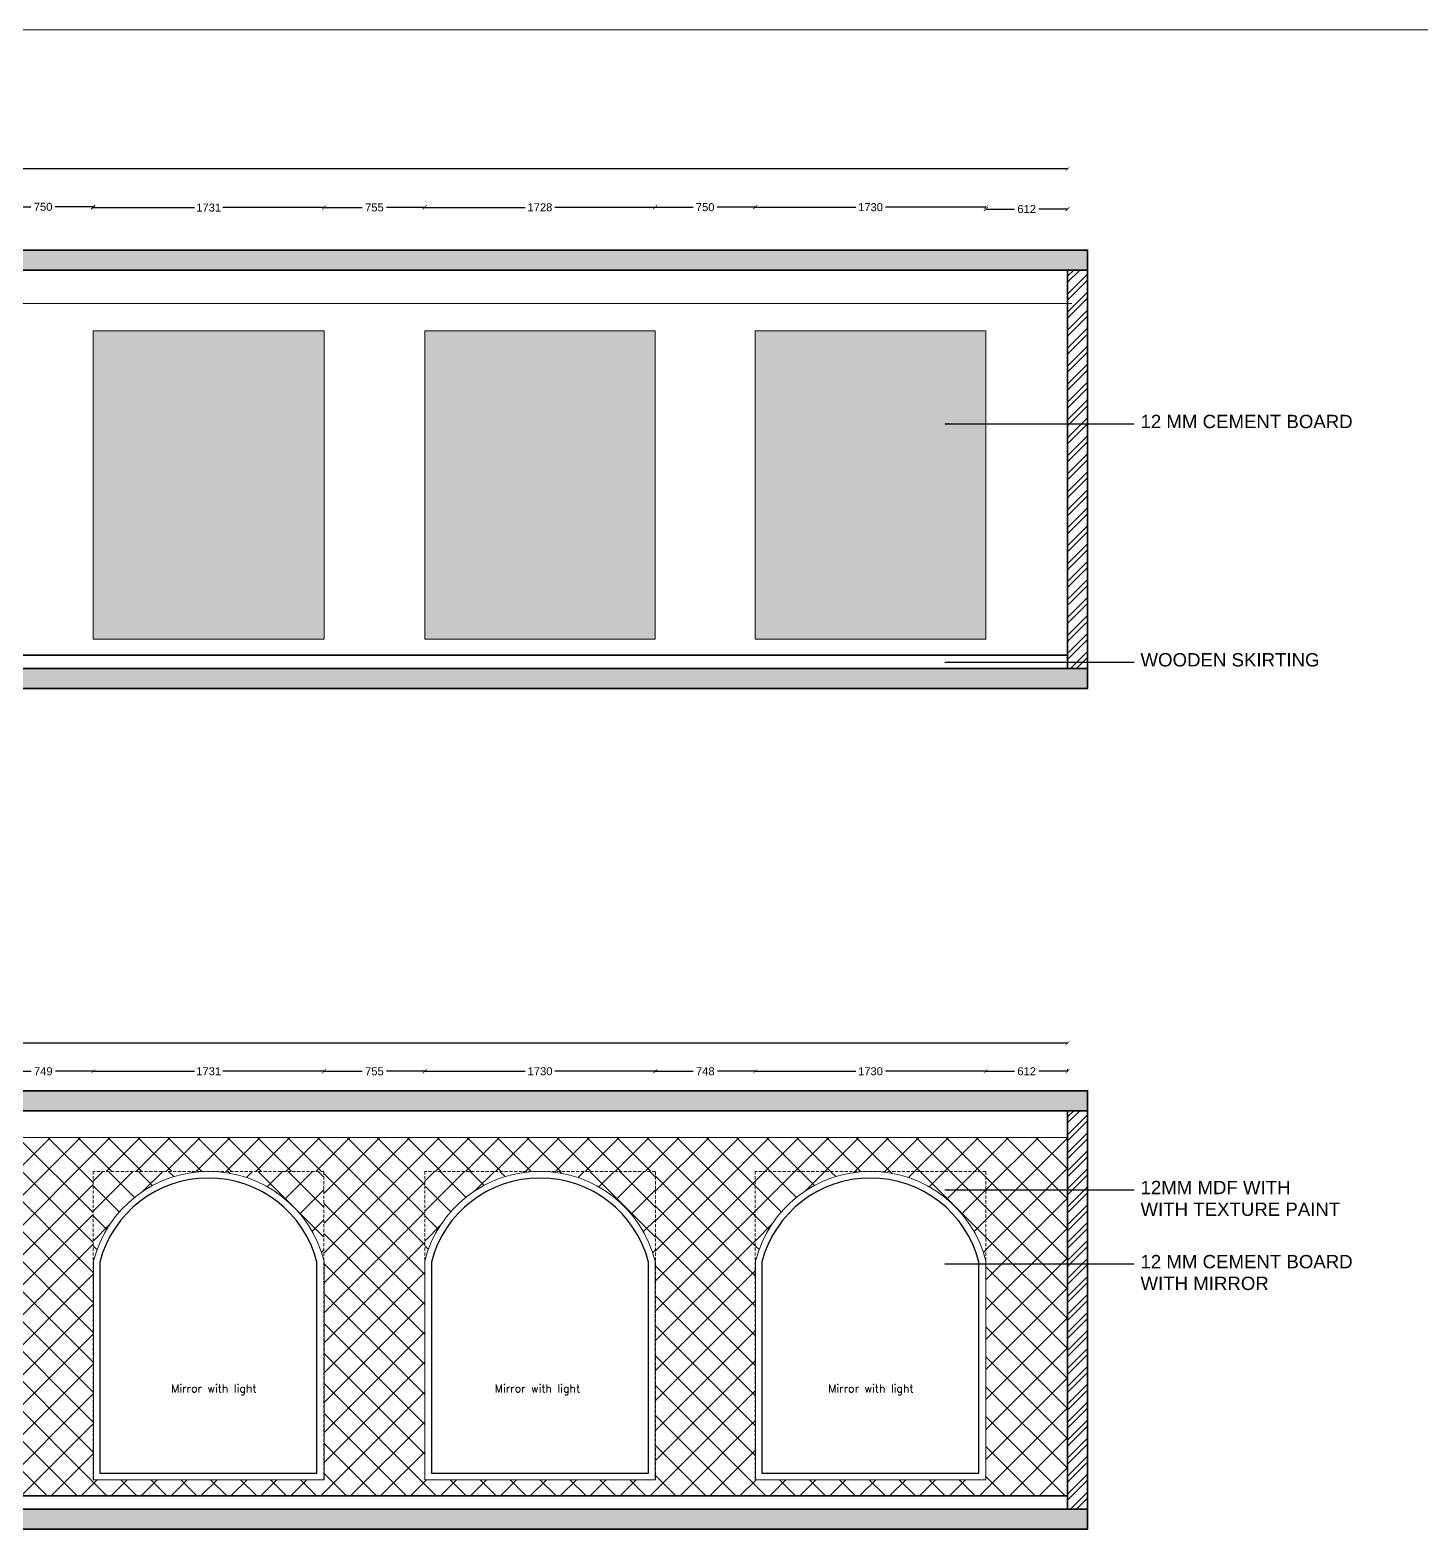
# Model space of a CAD drawing. Header units: millimetres. Extents: x 1464389 to 1998638, y -29162 to 256806.
# Drawn here: x 1582504 to 1592935, y 152819 to 164060 of the extents above; entities that cross this region are included whole.
import ezdxf

# ---------------------------------------------------------------- set-up
doc = ezdxf.new("R2010")
doc.units = ezdxf.units.MM
doc.header["$LTSCALE"] = 15
doc.header["$PDMODE"] = 35
doc.linetypes.add('HIDDEN', pattern=[9.525, 6.35, -3.175])
doc.layers.get('0').update_dxf_attribs({"lineweight": 5})
for name, color, linetype in [('0_COVE_loop', 30, 'Continuous'), ('LS_DR_Skirting', 154, 'Continuous'), ('Text', 250, 'Continuous')]:
    doc.layers.add(name, color=color, linetype=linetype)
for name, color, linetype, lineweight in [('dimension', 1, 'Continuous', 25), ('false ceiling', 124, 'Continuous', 9), ('Hatch', 252, 'Continuous', 15), ('LS_DR_Door', 34, 'Continuous', 5), ('LS_DR_TEXT', 7, 'Continuous', 13), ('LS_DR_Wall', 5, 'Continuous', 35)]:
    doc.layers.add(name, color=color, linetype=linetype, lineweight=lineweight)
doc.layers.add('TEXTS', color=7, linetype='Continuous', true_color=0x636466)
doc.styles.add('ARIAL', font='arial.ttf')
doc.styles.add('ROMANS', font='romans.shx')
doc.dimstyles.new('SC-25', dxfattribs={"dimtxt": 60, "dimasz": 30, "dimexe": 0, "dimexo": 0, "dimgap": 25, "dimtad": 0, "dimdec": 0, "dimzin": 0, "dimdsep": 46, "dimtxsty": 'ARIAL', "dimblk": 'ARCHTICK', "dimcen": 0.09, "dimdle": 3, "dimclrd": 251, "dimclre": 251, "dimclrt": 1, "dimadec": 0, "dimazin": 0, "dimtfac": 1, "dimtdec": 0, "dimtofl": 0, "dimtmove": 0, "dimatfit": 2, "dimfxl": 100, "dimtolj": 1, "dimtzin": 0, "dimarcsym": 0})
pattern_1 = [(45, (360435.32, 316717.3), (-112.253202, 112.253202), []), (135, (360435.32, 316717.3), (-112.253202, -112.253202), [])]
pattern_2 = [(45, (357957.32, 316717.3), (-112.253202, 112.253202), []), (135, (357957.32, 316717.3), (-112.253202, -112.253202), [])]
pattern_3 = [(45, (355471.32, 316717.3), (-112.253202, 112.253202), []), (135, (355471.32, 316717.3), (-112.253202, -112.253202), [])]

# ---------------------------------------------------------------- blocks, each defined once
blk = doc.blocks.new('_ArchTick')
at = {"color": 0, "linetype": 'ByBlock', "const_width": 0.15}
blk.add_lwpolyline([(-0.5, -0.5), (0.5, 0.5)], dxfattribs=at)
blk = doc.blocks.new('*D1756')
at = {"color": 251, "lineweight": -2, "transparency": 16777216}
for p, q in [((1582225, 162734), (1582512, 162734)), ((1582981, 162734), (1582694, 162734)), ((1582978, 162728), (1582978, 162734))]:
    blk.add_line(p, q, dxfattribs=at)
at = {"layer": 'Defpoints', "color": 0, "transparency": 16777216}
for p in [(1582228, 162734), (1582978, 162734), (1582978, 162728)]:
    blk.add_point(p, dxfattribs=at)
at = {"color": 251, "lineweight": -2, "transparency": 16777216, "xscale": 30, "yscale": 30, "zscale": 30, "rotation": 180}
blk.add_blockref('_ArchTick', (1582228, 162734), dxfattribs=at)
at = {"color": 251, "lineweight": -2, "transparency": 16777216, "xscale": 30, "yscale": 30, "zscale": 30}
blk.add_blockref('_ArchTick', (1582978, 162734), dxfattribs=at)
at = {"color": 1, "transparency": 16777216, "insert": (1582603, 162734), "char_height": 60, "attachment_point": 5, "style": 'ARIAL'}
blk.add_mtext('\\A1;750', dxfattribs=at)
blk = doc.blocks.new('*D1757')
at = {"color": 251, "lineweight": -2, "transparency": 16777216}
for p, q in [((1582975, 162728), (1583738, 162728)), ((1584712, 162728), (1583950, 162728))]:
    blk.add_line(p, q, dxfattribs=at)
at = {"layer": 'Defpoints', "color": 0, "transparency": 16777216}
for p in [(1582978, 162728), (1584709, 162728), (1584709, 162728)]:
    blk.add_point(p, dxfattribs=at)
at = {"color": 251, "lineweight": -2, "transparency": 16777216, "xscale": 30, "yscale": 30, "zscale": 30, "rotation": 180}
blk.add_blockref('_ArchTick', (1582978, 162728), dxfattribs=at)
at = {"color": 251, "lineweight": -2, "transparency": 16777216, "xscale": 30, "yscale": 30, "zscale": 30}
blk.add_blockref('_ArchTick', (1584709, 162728), dxfattribs=at)
at = {"color": 1, "transparency": 16777216, "insert": (1583844, 162728), "char_height": 60, "attachment_point": 5, "style": 'ARIAL'}
blk.add_mtext('\\A1;1731', dxfattribs=at)
blk = doc.blocks.new('*D1758')
at = {"color": 251, "lineweight": -2, "transparency": 16777216}
for p, q in [((1584706, 162729), (1584996, 162729)), ((1585467, 162729), (1585178, 162729))]:
    blk.add_line(p, q, dxfattribs=at)
at = {"layer": 'Defpoints', "color": 0, "transparency": 16777216}
for p in [(1584709, 162729), (1585464, 162729), (1585464, 162729)]:
    blk.add_point(p, dxfattribs=at)
at = {"color": 251, "lineweight": -2, "transparency": 16777216, "xscale": 30, "yscale": 30, "zscale": 30, "rotation": 180}
blk.add_blockref('_ArchTick', (1584709, 162729), dxfattribs=at)
at = {"color": 251, "lineweight": -2, "transparency": 16777216, "xscale": 30, "yscale": 30, "zscale": 30}
blk.add_blockref('_ArchTick', (1585464, 162729), dxfattribs=at)
at = {"color": 1, "transparency": 16777216, "insert": (1585087, 162729), "char_height": 60, "attachment_point": 5, "style": 'ARIAL'}
blk.add_mtext('\\A1;755', dxfattribs=at)
blk = doc.blocks.new('*D1759')
at = {"color": 251, "lineweight": -2, "transparency": 16777216}
for p, q in [((1585461, 162730), (1586217, 162730)), ((1585464, 162729), (1585464, 162730)), ((1587195, 162730), (1586440, 162730))]:
    blk.add_line(p, q, dxfattribs=at)
at = {"layer": 'Defpoints', "color": 0, "transparency": 16777216}
for p in [(1585464, 162729), (1587192, 162730), (1587192, 162730)]:
    blk.add_point(p, dxfattribs=at)
at = {"color": 251, "lineweight": -2, "transparency": 16777216, "xscale": 30, "yscale": 30, "zscale": 30, "rotation": 180}
blk.add_blockref('_ArchTick', (1585464, 162730), dxfattribs=at)
at = {"color": 251, "lineweight": -2, "transparency": 16777216, "xscale": 30, "yscale": 30, "zscale": 30}
blk.add_blockref('_ArchTick', (1587192, 162730), dxfattribs=at)
at = {"color": 1, "transparency": 16777216, "insert": (1586328, 162730), "char_height": 60, "attachment_point": 5, "style": 'ARIAL'}
blk.add_mtext('\\A1;1728', dxfattribs=at)
blk = doc.blocks.new('*D1760')
at = {"color": 251, "lineweight": -2, "transparency": 16777216}
for p, q in [((1587189, 162731), (1587476, 162731)), ((1587945, 162731), (1587658, 162731))]:
    blk.add_line(p, q, dxfattribs=at)
at = {"layer": 'Defpoints', "color": 0, "transparency": 16777216}
for p in [(1587192, 162731), (1587942, 162731), (1587942, 162731)]:
    blk.add_point(p, dxfattribs=at)
at = {"color": 251, "lineweight": -2, "transparency": 16777216, "xscale": 30, "yscale": 30, "zscale": 30, "rotation": 180}
blk.add_blockref('_ArchTick', (1587192, 162731), dxfattribs=at)
at = {"color": 251, "lineweight": -2, "transparency": 16777216, "xscale": 30, "yscale": 30, "zscale": 30}
blk.add_blockref('_ArchTick', (1587942, 162731), dxfattribs=at)
at = {"color": 1, "transparency": 16777216, "insert": (1587567, 162731), "char_height": 60, "attachment_point": 5, "style": 'ARIAL'}
blk.add_mtext('\\A1;750', dxfattribs=at)
blk = doc.blocks.new('*D1761')
at = {"color": 251, "lineweight": -2, "transparency": 16777216}
for p, q in [((1587939, 162731), (1588696, 162731)), ((1589675, 162731), (1588919, 162731))]:
    blk.add_line(p, q, dxfattribs=at)
at = {"layer": 'Defpoints', "color": 0, "transparency": 16777216}
for p in [(1587942, 162731), (1589672, 162731), (1589672, 162731)]:
    blk.add_point(p, dxfattribs=at)
at = {"color": 251, "lineweight": -2, "transparency": 16777216, "xscale": 30, "yscale": 30, "zscale": 30, "rotation": 180}
blk.add_blockref('_ArchTick', (1587942, 162731), dxfattribs=at)
at = {"color": 251, "lineweight": -2, "transparency": 16777216, "xscale": 30, "yscale": 30, "zscale": 30}
blk.add_blockref('_ArchTick', (1589672, 162731), dxfattribs=at)
at = {"color": 1, "transparency": 16777216, "insert": (1588807, 162731), "char_height": 60, "attachment_point": 5, "style": 'ARIAL'}
blk.add_mtext('\\A1;1730', dxfattribs=at)
blk = doc.blocks.new('*D1762')
at = {"color": 251, "lineweight": -2, "transparency": 16777216}
for p, q in [((1589669, 162717), (1589887, 162717)), ((1590287, 162717), (1590070, 162717))]:
    blk.add_line(p, q, dxfattribs=at)
at = {"layer": 'Defpoints', "color": 0, "transparency": 16777216}
for p in [(1589672, 162717), (1590284, 162717), (1590284, 162717)]:
    blk.add_point(p, dxfattribs=at)
at = {"color": 251, "lineweight": -2, "transparency": 16777216, "xscale": 30, "yscale": 30, "zscale": 30, "rotation": 180}
blk.add_blockref('_ArchTick', (1589672, 162717), dxfattribs=at)
at = {"color": 251, "lineweight": -2, "transparency": 16777216, "xscale": 30, "yscale": 30, "zscale": 30}
blk.add_blockref('_ArchTick', (1590284, 162717), dxfattribs=at)
at = {"color": 1, "transparency": 16777216, "insert": (1589978, 162717), "char_height": 60, "attachment_point": 5, "style": 'ARIAL'}
blk.add_mtext('\\A1;612', dxfattribs=at)
blk = doc.blocks.new('*D2421')
at = {"color": 251, "lineweight": -2, "transparency": 16777216}
for p, q in [((1568488, 163018), (1579249, 163018)), ((1568491, 162260), (1568491, 163018)), ((1590287, 163018), (1579526, 163018))]:
    blk.add_line(p, q, dxfattribs=at)
at = {"layer": 'Defpoints', "color": 0, "transparency": 16777216}
for p in [(1590284, 163018), (1590284, 163018), (1568491, 162260)]:
    blk.add_point(p, dxfattribs=at)
at = {"color": 251, "lineweight": -2, "transparency": 16777216, "xscale": 30, "yscale": 30, "zscale": 30, "rotation": 180}
blk.add_blockref('_ArchTick', (1568491, 163018), dxfattribs=at)
at = {"color": 251, "lineweight": -2, "transparency": 16777216, "xscale": 30, "yscale": 30, "zscale": 30}
blk.add_blockref('_ArchTick', (1590284, 163018), dxfattribs=at)
at = {"color": 1, "transparency": 16777216, "insert": (1579388, 163018), "char_height": 60, "attachment_point": 5, "style": 'ARIAL'}
blk.add_mtext('\\A1;21793', dxfattribs=at)
blk = doc.blocks.new('*D1800')
at = {"color": 251, "lineweight": -2, "transparency": 16777216}
for p, q in [((1568488, 156461), (1579249, 156461)), ((1568491, 156082), (1568491, 156461)), ((1590287, 156461), (1579526, 156461))]:
    blk.add_line(p, q, dxfattribs=at)
at = {"layer": 'Defpoints', "color": 0, "transparency": 16777216}
for p in [(1590284, 156461), (1590284, 156461), (1568491, 156082)]:
    blk.add_point(p, dxfattribs=at)
at = {"color": 251, "lineweight": -2, "transparency": 16777216, "xscale": 30, "yscale": 30, "zscale": 30, "rotation": 180}
blk.add_blockref('_ArchTick', (1568491, 156461), dxfattribs=at)
at = {"color": 251, "lineweight": -2, "transparency": 16777216, "xscale": 30, "yscale": 30, "zscale": 30}
blk.add_blockref('_ArchTick', (1590284, 156461), dxfattribs=at)
at = {"color": 1, "transparency": 16777216, "insert": (1579388, 156461), "char_height": 60, "attachment_point": 5, "style": 'ARIAL'}
blk.add_mtext('\\A1;21793', dxfattribs=at)
blk = doc.blocks.new('*D1811')
at = {"layer": 'Defpoints', "color": 0, "ltscale": 0.25, "transparency": 16777216}
for p in [(1582229, 156251), (1582978, 156251), (1582978, 156251)]:
    blk.add_point(p, dxfattribs=at)
at = {"layer": 'dimension', "color": 251, "lineweight": -2, "ltscale": 0.25, "transparency": 16777216}
for p, q in [((1582226, 156251), (1582513, 156251)), ((1582981, 156251), (1582695, 156251))]:
    blk.add_line(p, q, dxfattribs=at)
at = {"layer": 'dimension', "color": 251, "lineweight": -2, "ltscale": 0.25, "transparency": 16777216, "xscale": 30, "yscale": 30, "zscale": 30, "rotation": 180}
blk.add_blockref('_ArchTick', (1582229, 156251), dxfattribs=at)
at = {"layer": 'dimension', "color": 251, "lineweight": -2, "ltscale": 0.25, "transparency": 16777216, "xscale": 30, "yscale": 30, "zscale": 30}
blk.add_blockref('_ArchTick', (1582978, 156251), dxfattribs=at)
at = {"layer": 'dimension', "color": 1, "ltscale": 0.25, "transparency": 16777216, "insert": (1582604, 156251), "char_height": 60, "attachment_point": 5, "style": 'ARIAL'}
blk.add_mtext('\\A1;749', dxfattribs=at)
blk = doc.blocks.new('*D1812')
at = {"layer": 'Defpoints', "color": 0, "ltscale": 0.25, "transparency": 16777216}
for p in [(1582978, 156251), (1584709, 156251), (1584709, 156251)]:
    blk.add_point(p, dxfattribs=at)
at = {"layer": 'dimension', "color": 251, "lineweight": -2, "ltscale": 0.25, "transparency": 16777216}
for p, q in [((1582975, 156251), (1583738, 156251)), ((1584712, 156251), (1583950, 156251))]:
    blk.add_line(p, q, dxfattribs=at)
at = {"layer": 'dimension', "color": 251, "lineweight": -2, "ltscale": 0.25, "transparency": 16777216, "xscale": 30, "yscale": 30, "zscale": 30, "rotation": 180}
blk.add_blockref('_ArchTick', (1582978, 156251), dxfattribs=at)
at = {"layer": 'dimension', "color": 251, "lineweight": -2, "ltscale": 0.25, "transparency": 16777216, "xscale": 30, "yscale": 30, "zscale": 30}
blk.add_blockref('_ArchTick', (1584709, 156251), dxfattribs=at)
at = {"layer": 'dimension', "color": 1, "ltscale": 0.25, "transparency": 16777216, "insert": (1583844, 156251), "char_height": 60, "attachment_point": 5, "style": 'ARIAL'}
blk.add_mtext('\\A1;1731', dxfattribs=at)
blk = doc.blocks.new('*D1813')
at = {"layer": 'Defpoints', "color": 0, "ltscale": 0.25, "transparency": 16777216}
for p in [(1584709, 156251), (1585464, 156251), (1585464, 156251)]:
    blk.add_point(p, dxfattribs=at)
at = {"layer": 'dimension', "color": 251, "lineweight": -2, "ltscale": 0.25, "transparency": 16777216}
for p, q in [((1584706, 156251), (1584996, 156251)), ((1585467, 156251), (1585178, 156251))]:
    blk.add_line(p, q, dxfattribs=at)
at = {"layer": 'dimension', "color": 251, "lineweight": -2, "ltscale": 0.25, "transparency": 16777216, "xscale": 30, "yscale": 30, "zscale": 30, "rotation": 180}
blk.add_blockref('_ArchTick', (1584709, 156251), dxfattribs=at)
at = {"layer": 'dimension', "color": 251, "lineweight": -2, "ltscale": 0.25, "transparency": 16777216, "xscale": 30, "yscale": 30, "zscale": 30}
blk.add_blockref('_ArchTick', (1585464, 156251), dxfattribs=at)
at = {"layer": 'dimension', "color": 1, "ltscale": 0.25, "transparency": 16777216, "insert": (1585087, 156251), "char_height": 60, "attachment_point": 5, "style": 'ARIAL'}
blk.add_mtext('\\A1;755', dxfattribs=at)
blk = doc.blocks.new('*D1814')
at = {"layer": 'Defpoints', "color": 0, "ltscale": 0.25, "transparency": 16777216}
for p in [(1585464, 156251), (1587194, 156251), (1587194, 156251)]:
    blk.add_point(p, dxfattribs=at)
at = {"layer": 'dimension', "color": 251, "lineweight": -2, "ltscale": 0.25, "transparency": 16777216}
for p, q in [((1585461, 156251), (1586218, 156251)), ((1587197, 156251), (1586441, 156251))]:
    blk.add_line(p, q, dxfattribs=at)
at = {"layer": 'dimension', "color": 251, "lineweight": -2, "ltscale": 0.25, "transparency": 16777216, "xscale": 30, "yscale": 30, "zscale": 30, "rotation": 180}
blk.add_blockref('_ArchTick', (1585464, 156251), dxfattribs=at)
at = {"layer": 'dimension', "color": 251, "lineweight": -2, "ltscale": 0.25, "transparency": 16777216, "xscale": 30, "yscale": 30, "zscale": 30}
blk.add_blockref('_ArchTick', (1587194, 156251), dxfattribs=at)
at = {"layer": 'dimension', "color": 1, "ltscale": 0.25, "transparency": 16777216, "insert": (1586329, 156251), "char_height": 60, "attachment_point": 5, "style": 'ARIAL'}
blk.add_mtext('\\A1;1730', dxfattribs=at)
blk = doc.blocks.new('*D1815')
at = {"layer": 'Defpoints', "color": 0, "ltscale": 0.25, "transparency": 16777216}
for p in [(1587194, 156251), (1587942, 156251), (1587942, 156251)]:
    blk.add_point(p, dxfattribs=at)
at = {"layer": 'dimension', "color": 251, "lineweight": -2, "ltscale": 0.25, "transparency": 16777216}
for p, q in [((1587191, 156251), (1587477, 156251)), ((1587945, 156251), (1587660, 156251))]:
    blk.add_line(p, q, dxfattribs=at)
at = {"layer": 'dimension', "color": 251, "lineweight": -2, "ltscale": 0.25, "transparency": 16777216, "xscale": 30, "yscale": 30, "zscale": 30, "rotation": 180}
blk.add_blockref('_ArchTick', (1587194, 156251), dxfattribs=at)
at = {"layer": 'dimension', "color": 251, "lineweight": -2, "ltscale": 0.25, "transparency": 16777216, "xscale": 30, "yscale": 30, "zscale": 30}
blk.add_blockref('_ArchTick', (1587942, 156251), dxfattribs=at)
at = {"layer": 'dimension', "color": 1, "ltscale": 0.25, "transparency": 16777216, "insert": (1587568, 156251), "char_height": 60, "attachment_point": 5, "style": 'ARIAL'}
blk.add_mtext('\\A1;748', dxfattribs=at)
blk = doc.blocks.new('*D1816')
at = {"layer": 'Defpoints', "color": 0, "ltscale": 0.25, "transparency": 16777216}
for p in [(1587942, 156251), (1589672, 156251), (1589672, 156251)]:
    blk.add_point(p, dxfattribs=at)
at = {"layer": 'dimension', "color": 251, "lineweight": -2, "ltscale": 0.25, "transparency": 16777216}
for p, q in [((1587939, 156251), (1588696, 156251)), ((1589675, 156251), (1588919, 156251))]:
    blk.add_line(p, q, dxfattribs=at)
at = {"layer": 'dimension', "color": 251, "lineweight": -2, "ltscale": 0.25, "transparency": 16777216, "xscale": 30, "yscale": 30, "zscale": 30, "rotation": 180}
blk.add_blockref('_ArchTick', (1587942, 156251), dxfattribs=at)
at = {"layer": 'dimension', "color": 251, "lineweight": -2, "ltscale": 0.25, "transparency": 16777216, "xscale": 30, "yscale": 30, "zscale": 30}
blk.add_blockref('_ArchTick', (1589672, 156251), dxfattribs=at)
at = {"layer": 'dimension', "color": 1, "ltscale": 0.25, "transparency": 16777216, "insert": (1588807, 156251), "char_height": 60, "attachment_point": 5, "style": 'ARIAL'}
blk.add_mtext('\\A1;1730', dxfattribs=at)
blk = doc.blocks.new('*D1842')
at = {"layer": 'Defpoints', "color": 0, "ltscale": 0.25, "transparency": 16777216}
for p in [(1590284, 156266), (1589672, 156251), (1590284, 156251)]:
    blk.add_point(p, dxfattribs=at)
at = {"layer": 'dimension', "color": 251, "lineweight": -2, "ltscale": 0.25, "transparency": 16777216}
for p, q in [((1590284, 156266), (1590284, 156251)), ((1589669, 156251), (1589887, 156251)), ((1590287, 156251), (1590070, 156251))]:
    blk.add_line(p, q, dxfattribs=at)
at = {"layer": 'dimension', "color": 251, "lineweight": -2, "ltscale": 0.25, "transparency": 16777216, "xscale": 30, "yscale": 30, "zscale": 30, "rotation": 180}
blk.add_blockref('_ArchTick', (1589672, 156251), dxfattribs=at)
at = {"layer": 'dimension', "color": 251, "lineweight": -2, "ltscale": 0.25, "transparency": 16777216, "xscale": 30, "yscale": 30, "zscale": 30}
blk.add_blockref('_ArchTick', (1590284, 156251), dxfattribs=at)
at = {"layer": 'dimension', "color": 1, "ltscale": 0.25, "transparency": 16777216, "insert": (1589978, 156251), "char_height": 60, "attachment_point": 5, "style": 'ARIAL'}
blk.add_mtext('\\A1;612', dxfattribs=at)

msp = doc.modelspace()

# ---------------------------------------------------------------- hatches: boundary and pattern name
at = {"layer": 'Hatch', "ltscale": 0.25}
h = msp.add_hatch(dxfattribs=at)
h.set_pattern_fill('AR-CONC', color=256)
h.set_pattern_definition([(50, (360435.32, 319854.3), (182.184669, -15.939086), [19.05, -209.55]), (355, (360435.32, 319854.3), (-35.243421, 191.056845), [15.24, -167.640584]), (100.451445, (360450.5, 319852.97), (146.941247, 175.117752), [16.19001, -178.090245]), (46.1842, (360435.32, 319905.1), (271.07904, -42.042328), [28.575, -314.325]), (96.635558, (360457.9, 319901.6), (237.404134, 247.426125), [24.285023, -267.13561]), (351.18415, (360435.32, 319905.1), (237.404134, 247.426125), [22.85997, -251.45973]), (21, (360460.72, 319892.4), (151.614391, -102.265198), [19.05, -209.55]), (326, (360460.72, 319892.4), (61.802028, 184.187966), [15.24, -167.64]), (71.451445, (360473.36, 319883.88), (213.41642, 81.92277), [16.19001, -178.089938]), (37.5, (360435.32, 319854.3), (3.0886033, 84.555039), [0, -165.608, 0, -170.18, 0, -168.275]), (7.5, (360435.32, 319854.3), (66.8196625, 100.180575), [0, -97.028, 0, -161.798, 0, -64.135]), (327.5, (360378.68, 319854.3), (135.590595, -5.728744), [0, -63.5, 0, -198.12, 0, -262.89]), (317.5, (360353.28, 319854.3), (148.129181, 25.426491), [0, -82.55, 0, -131.572, 0, -186.69])])
h.paths.add_polyline_path([(1590434.4, 162409.7), (1568341.4, 162409.7), (1568341.4, 162259.7), (1590434.4, 162259.7)])
h = msp.add_hatch(dxfattribs=at)
h.set_pattern_fill('ANSI32', color=256, scale=10)
h.set_pattern_definition([(45, (364134.62, 287951.07), (-67.351921, 67.351921), []), (45, (364179.52, 287951.07), (-67.351921, 67.351921), [])])
h.paths.add_polyline_path([(1590434.4, 162259.7), (1590284.4, 162259.7), (1590284.4, 159272.7), (1590434.4, 159272.7)])
h = msp.add_hatch(color=256, dxfattribs=at)
h.dxf.hatch_style = 1
h.paths.add_polyline_path([(1572295.4, 161804.7), (1570567.4, 161804.7), (1570567.4, 159492.7), (1572295.4, 159492.7)])
h.paths.add_polyline_path([(1574777.4, 161804.7), (1573055.4, 161804.7), (1573055.4, 159492.7), (1574777.4, 159492.7)])
h.paths.add_polyline_path([(1577267.4, 161804.7), (1575537.4, 161804.7), (1575537.4, 159492.7), (1577267.4, 159492.7)])
h.paths.add_polyline_path([(1579759.4, 161804.7), (1578032.4, 161804.7), (1578032.4, 159492.7), (1579759.4, 159492.7)])
h.paths.add_polyline_path([(1582228.4, 161804.7), (1580499.4, 161804.7), (1580499.4, 159492.7), (1582228.4, 159492.7)])
h.paths.add_polyline_path([(1584709.4, 161804.7), (1582978.4, 161804.7), (1582978.4, 159492.7), (1584709.4, 159492.7)])
h.paths.add_polyline_path([(1587192.4, 161804.7), (1585464.4, 161804.7), (1585464.4, 159492.7), (1587192.4, 159492.7)])
h.paths.add_polyline_path([(1589672.4, 161804.7), (1587942.4, 161804.7), (1587942.4, 159492.7), (1589672.4, 159492.7)])
h = msp.add_hatch(dxfattribs=at)
h.set_pattern_fill('AR-CONC', color=256)
h.set_pattern_definition([(50, (360435.32, 316717.3), (182.184669, -15.939086), [19.05, -209.55]), (355, (360435.32, 316717.3), (-35.243421, 191.056845), [15.24, -167.640584]), (100.451445, (360450.5, 316715.97), (146.941247, 175.117752), [16.19001, -178.090245]), (46.1842, (360435.32, 316768.1), (271.07904, -42.042328), [28.575, -314.325]), (96.635558, (360457.9, 316764.6), (237.404134, 247.426125), [24.285023, -267.13561]), (351.18415, (360435.32, 316768.1), (237.404134, 247.426125), [22.85997, -251.45973]), (21, (360460.72, 316755.4), (151.614391, -102.265198), [19.05, -209.55]), (326, (360460.72, 316755.4), (61.802028, 184.187966), [15.24, -167.64]), (71.451445, (360473.36, 316746.88), (213.41642, 81.92277), [16.19001, -178.089938]), (37.5, (360435.32, 316717.3), (3.0886033, 84.555039), [0, -165.608, 0, -170.18, 0, -168.275]), (7.5, (360435.32, 316717.3), (66.8196625, 100.180575), [0, -97.028, 0, -161.798, 0, -64.135]), (327.5, (360378.68, 316717.3), (135.590595, -5.728744), [0, -63.5, 0, -198.12, 0, -262.89]), (317.5, (360353.28, 316717.3), (148.129181, 25.426491), [0, -82.55, 0, -131.572, 0, -186.69])])
h.paths.add_polyline_path([(1590434.4, 159272.7), (1568341.4, 159272.7), (1568341.4, 159122.7), (1590434.4, 159122.7)])
h = msp.add_hatch(dxfattribs=at)
h.set_pattern_fill('AR-CONC', color=256)
h.set_pattern_definition([(50, (360435.32, 313550.36), (182.184669, -15.939086), [19.05, -209.55]), (355, (360435.32, 313550.36), (-35.243421, 191.056845), [15.24, -167.640584]), (100.451445, (360450.5, 313549.03), (146.941247, 175.117752), [16.19001, -178.090245]), (46.1842, (360435.32, 313601.16), (271.07904, -42.042328), [28.575, -314.325]), (96.635558, (360457.9, 313597.66), (237.404134, 247.426125), [24.285023, -267.13561]), (351.18415, (360435.32, 313601.16), (237.404134, 247.426125), [22.85997, -251.45973]), (21, (360460.72, 313588.46), (151.614391, -102.265198), [19.05, -209.55]), (326, (360460.72, 313588.46), (61.802028, 184.187966), [15.24, -167.64]), (71.451445, (360473.36, 313579.94), (213.41642, 81.92277), [16.19001, -178.089938]), (37.5, (360435.32, 313550.36), (3.0886033, 84.555039), [0, -165.608, 0, -170.18, 0, -168.275]), (7.5, (360435.32, 313550.36), (66.8196625, 100.180575), [0, -97.028, 0, -161.798, 0, -64.135]), (327.5, (360378.68, 313550.36), (135.590595, -5.728744), [0, -63.5, 0, -198.12, 0, -262.89]), (317.5, (360353.28, 313550.36), (148.129181, 25.426491), [0, -82.55, 0, -131.572, 0, -186.69])])
h.paths.add_polyline_path([(1590434.4, 156105.7), (1568341.4, 156105.7), (1568341.4, 155955.7), (1590434.4, 155955.7)])
h = msp.add_hatch(dxfattribs=at)
h.set_pattern_fill('ANSI32', color=256, scale=10)
h.set_pattern_definition([(45, (364134.62, 281647.13), (-67.351921, 67.351921), []), (45, (364179.52, 281647.13), (-67.351921, 67.351921), [])])
h.paths.add_polyline_path([(1590434.4, 155955.7), (1590284.4, 155955.7), (1590284.4, 152968.7), (1590434.4, 152968.7)])
h = msp.add_hatch(dxfattribs=at)
h.set_pattern_fill('ANSI37', color=256, scale=50)
h.set_pattern_definition(pattern_1)
h.paths.add_polyline_path([(1590284.4, 155755.7), (1569807.4, 155755.7), (1569807.4, 153070.3), (1590284.4, 153070.3)])
h.paths.add_polyline_path([(1570567.4, 155500.7), (1572295.4, 155500.7), (1572295.4, 153188.7), (1570567.4, 153188.7), (1570567.4, 154395.3), (1570567.4, 154827.3)], flags=16)
h.paths.add_polyline_path([(1570617.4, 155450.7), (1572245.4, 155450.7), (1572245.4, 153238.7), (1570617.4, 153238.7), (1570617.4, 154395.3), (1570617.4, 154821)], flags=0)
h.paths.add_polyline_path([(1573055.4, 155500.7), (1574777.4, 155500.7), (1574777.4, 153188.7), (1573049.4, 153188.7), (1573049.4, 154395.3), (1573049.4, 154827.3, -0.0065543), (1573055.4, 154849.9)], flags=16)
h.paths.add_polyline_path([(1573105.4, 155450.7), (1574727.4, 155450.7), (1574727.4, 154842.9, -0.0067497), (1574733.4, 154821), (1574733.4, 154395.3), (1574733.4, 153238.7), (1573105.4, 153238.7), (1573105.4, 154395.3), (1573105.4, 154821)], flags=0)
h.paths.add_polyline_path([(1575537.4, 155500.7), (1577267.4, 155500.7), (1577267.4, 153188.7), (1575539.4, 153188.7), (1575537.4, 153188.7)], flags=16)
h.paths.add_polyline_path([(1575587.4, 155450.7), (1577217.4, 155450.7), (1577217.4, 153238.7), (1575587.4, 153238.7), (1575587.4, 154395.3), (1575587.4, 154821)], flags=0)
h.paths.add_polyline_path([(1578032.4, 155500.7), (1579759.4, 155500.7), (1579759.4, 153188.7), (1578031.4, 153188.7), (1578031.4, 154395.3), (1578031.4, 154827.3)], flags=16)
h.paths.add_polyline_path([(1578082.4, 154821), (1578082.4, 154395.3), (1578082.4, 153238.7), (1579709.4, 153238.7), (1579709.4, 154824.8, 0.771713)], flags=0)
h.paths.add_polyline_path([(1580499.4, 155500.7), (1582228.4, 155500.7), (1582228.4, 153188.7), (1580500.4, 153188.7), (1580499.4, 153188.7)], flags=16)
h.paths.add_polyline_path([(1580549.4, 155450.7), (1582178.4, 155450.7), (1582178.4, 153238.7), (1580549.4, 153238.7), (1580549.4, 154395.3), (1580549.4, 154821)], flags=0)
h.paths.add_polyline_path([(1582978.4, 155500.7), (1584709.4, 155500.7), (1584709.4, 153188.7), (1582981.4, 153188.7), (1582978.4, 153188.7)], flags=16)
h.paths.add_polyline_path([(1583028.4, 155450.7), (1584659.4, 155450.7), (1584659.4, 153238.7), (1583028.4, 153238.7), (1583028.4, 154395.3), (1583028.4, 154821)], flags=0)
h.paths.add_polyline_path([(1585464.4, 155500.7), (1587192.4, 155500.7), (1587192.4, 153188.7), (1585464.4, 153188.7), (1585464.4, 154395.3), (1585464.4, 154827.3)], flags=16)
h.paths.add_polyline_path([(1585514.4, 155450.7), (1587142.4, 155450.7), (1587142.4, 153238.7), (1585514.4, 153238.7), (1585514.4, 154395.3), (1585514.4, 154821)], flags=0)
h.paths.add_polyline_path([(1587942.4, 155500.7), (1589672.4, 155500.7), (1589672.4, 153188.7), (1587944.4, 153188.7), (1587942.4, 153188.7)], flags=16)
h.paths.add_polyline_path([(1587992.4, 155450.7), (1589622.4, 155450.7), (1589622.4, 153238.7), (1587992.4, 153238.7), (1587992.4, 154395.3), (1587992.4, 154821)], flags=0)
h.paths.add_polyline_path([(1571320.5, 153299.2), (1571536.9, 153299.2), (1571536.9, 153422.8), (1571320.5, 153422.8)], flags=8)
h.paths.add_polyline_path([(1571493.6, 154237.5), (1571493.6, 154453.9), (1571370, 154453.9), (1571370, 154237.5)], flags=8)
h.paths.add_polyline_path([(1570056, 154325.2), (1570056, 154541.7), (1569932.3, 154541.7), (1569932.3, 154325.2)], flags=24)
h.paths.add_polyline_path([(1588433.6, 153808.7), (1589186.5, 153808.7), (1589186.5, 153918.7), (1588433.6, 153918.7)], flags=8)
h.paths.add_polyline_path([(1585933.2, 153808.7), (1586686, 153808.7), (1586686, 153918.7), (1585933.2, 153918.7)], flags=8)
h.paths.add_polyline_path([(1583506.7, 153808.7), (1584259.6, 153808.7), (1584259.6, 153918.7), (1583506.7, 153918.7)], flags=8)
h.paths.add_polyline_path([(1581035, 153808.7), (1581787.8, 153808.7), (1581787.8, 153918.7), (1581035, 153918.7)], flags=8)
h.paths.add_polyline_path([(1578525.4, 153808.7), (1579278.3, 153808.7), (1579278.3, 153918.7), (1578525.4, 153918.7)], flags=8)
h.paths.add_polyline_path([(1576063.1, 153808.7), (1576816, 153808.7), (1576816, 153918.7), (1576063.1, 153918.7)], flags=8)
h.paths.add_polyline_path([(1573529.3, 153808.7), (1574282.2, 153808.7), (1574282.2, 153918.7), (1573529.3, 153918.7)], flags=8)
h.paths.add_polyline_path([(1571005.5, 153808.7), (1571758.4, 153808.7), (1571758.4, 153918.7), (1571005.5, 153918.7)], flags=8)
h.paths.add_polyline_path([(1588671.7, 154483.6), (1589036, 154483.6), (1589036, 154573.6), (1588671.7, 154573.6)], flags=8)
h.paths.add_polyline_path([(1586174.6, 154483.6), (1586538.8, 154483.6), (1586538.8, 154573.6), (1586174.6, 154573.6)], flags=8)
h.paths.add_polyline_path([(1583701.9, 154483.6), (1584066.1, 154483.6), (1584066.1, 154573.6), (1583701.9, 154573.6)], flags=8)
h.paths.add_polyline_path([(1581224.4, 154483.6), (1581588.7, 154483.6), (1581588.7, 154573.6), (1581224.4, 154573.6)], flags=8)
h.paths.add_polyline_path([(1578707.6, 154483.6), (1579071.9, 154483.6), (1579071.9, 154573.6), (1578707.6, 154573.6)], flags=8)
h.paths.add_polyline_path([(1576216.3, 154483.6), (1576580.6, 154483.6), (1576580.6, 154573.6), (1576216.3, 154573.6)], flags=8)
h.paths.add_polyline_path([(1573802, 154483.6), (1574166.3, 154483.6), (1574166.3, 154573.6), (1573802, 154573.6)], flags=8)
h.paths.add_polyline_path([(1571201, 154483.6), (1571565.2, 154483.6), (1571565.2, 154573.6), (1571201, 154573.6)], flags=8)
h = msp.add_hatch(dxfattribs=at)
h.set_pattern_fill('ANSI37', color=256, scale=50)
h.set_pattern_definition(pattern_3)
h.paths.add_polyline_path([(1582980.4, 155500.7), (1583844.4, 155500.7, 0.3436756), (1582980.4, 154827.3)])
h = msp.add_hatch(dxfattribs=at)
h.set_pattern_fill('ANSI37', color=256, scale=50)
h.set_pattern_definition(pattern_3)
h.paths.add_polyline_path([(1584708.4, 155500.7), (1583844.4, 155500.7, -0.3436756), (1584708.4, 154827.3)])
h = msp.add_hatch(dxfattribs=at)
h.set_pattern_fill('ANSI37', color=256, scale=50)
h.set_pattern_definition(pattern_2)
h.paths.add_polyline_path([(1585466.4, 155500.7), (1586330.4, 155500.7, 0.3436756), (1585466.4, 154827.3)])
h = msp.add_hatch(dxfattribs=at)
h.set_pattern_fill('ANSI37', color=256, scale=50)
h.set_pattern_definition(pattern_2)
h.paths.add_polyline_path([(1587194.4, 155500.7), (1586330.4, 155500.7, -0.3436756), (1587194.4, 154827.3)])
h = msp.add_hatch(dxfattribs=at)
h.set_pattern_fill('ANSI37', color=256, scale=50)
h.set_pattern_definition(pattern_1)
h.paths.add_polyline_path([(1587944.4, 155500.7), (1588808.4, 155500.7, 0.3436756), (1587944.4, 154827.3)])
h = msp.add_hatch(dxfattribs=at)
h.set_pattern_fill('ANSI37', color=256, scale=50)
h.set_pattern_definition(pattern_1)
h.paths.add_polyline_path([(1589672.4, 155500.7), (1588808.4, 155500.7, -0.3436756), (1589672.4, 154827.3)])
h = msp.add_hatch(dxfattribs=at)
h.set_pattern_fill('AR-CONC', color=256)
h.set_pattern_definition([(50, (360435.32, 310413.36), (182.184669, -15.939086), [19.05, -209.55]), (355, (360435.32, 310413.36), (-35.243421, 191.056845), [15.24, -167.640584]), (100.451445, (360450.5, 310412.03), (146.941247, 175.117752), [16.19001, -178.090245]), (46.1842, (360435.32, 310464.16), (271.07904, -42.042328), [28.575, -314.325]), (96.635558, (360457.9, 310460.66), (237.404134, 247.426125), [24.285023, -267.13561]), (351.18415, (360435.32, 310464.16), (237.404134, 247.426125), [22.85997, -251.45973]), (21, (360460.72, 310451.46), (151.614391, -102.265198), [19.05, -209.55]), (326, (360460.72, 310451.46), (61.802028, 184.187966), [15.24, -167.64]), (71.451445, (360473.36, 310442.94), (213.41642, 81.92277), [16.19001, -178.089938]), (37.5, (360435.32, 310413.36), (3.0886033, 84.555039), [0, -165.608, 0, -170.18, 0, -168.275]), (7.5, (360435.32, 310413.36), (66.8196625, 100.180575), [0, -97.028, 0, -161.798, 0, -64.135]), (327.5, (360378.68, 310413.36), (135.590595, -5.728744), [0, -63.5, 0, -198.12, 0, -262.89]), (317.5, (360353.28, 310413.36), (148.129181, 25.426491), [0, -82.55, 0, -131.572, 0, -186.69])])
h.paths.add_polyline_path([(1590434.4, 152968.7), (1568341.4, 152968.7), (1568341.4, 152818.7), (1590434.4, 152818.7)])

# ---------------------------------------------------------------- linework, layer by layer
at = {"ltscale": 0.25}
msp.add_line((1566247, 164060.1), (1615220.4, 164060.1), dxfattribs=at)
msp.add_line((1590284.4, 159272.7), (1590284.4, 162259.7))
for points in [[(1568491.4, 162259.7), (1590284.4, 162259.7)], [(1568491.4, 159272.7), (1590284.4, 159272.7)]]:
    msp.add_lwpolyline(points)
for points in [[(1582981.4, 154395.3), (1582981.4, 153188.7), (1584709.4, 153188.7), (1584709.4, 154395.3), (1584709.4, 154827.3, 0.7794091), (1582981.4, 154827.3), (1582981.4, 154395.3)], [(1585464.4, 154395.3), (1585464.4, 153188.7), (1587192.4, 153188.7), (1587192.4, 154395.3), (1587192.4, 154827.3, 0.7794091), (1585464.4, 154827.3), (1585464.4, 154395.3)], [(1587944.4, 154395.3), (1587944.4, 153188.7), (1589672.4, 153188.7), (1589672.4, 154395.3), (1589672.4, 154827.3, 0.7794091), (1587944.4, 154827.3), (1587944.4, 154395.3)]]:
    msp.add_lwpolyline(points, format="xyb")
at = {"layer": '0_COVE_loop'}
for points in [[(1583028.4, 154395.3), (1583028.4, 153238.7), (1584656.4, 153238.7), (1584656.4, 154395.3), (1584656.4, 154821, 0.7735858), (1583028.4, 154821)], [(1585514.4, 154395.3), (1585514.4, 153238.7), (1587142.4, 153238.7), (1587142.4, 154395.3), (1587142.4, 154821, 0.7735858), (1585514.4, 154821)], [(1587992.4, 154395.3), (1587992.4, 153238.7), (1589620.4, 153238.7), (1589620.4, 154395.3), (1589620.4, 154821, 0.7735858), (1587992.4, 154821)]]:
    msp.add_lwpolyline(points, format="xyb", close=True, dxfattribs=at)
at = {"layer": 'false ceiling'}
for points in [[(1568491.4, 162009.7), (1590317.4, 162009.7)], [(1568491.4, 155755.7), (1590284.4, 155755.7)]]:
    msp.add_lwpolyline(points, dxfattribs=at)
at = {"layer": 'Hatch', "linetype": 'HIDDEN', "ltscale": 0.25}
for points in [[(1582978.4, 153188.7), (1584708.4, 153188.7), (1584708.4, 155500.7), (1582978.4, 155500.7)], [(1585464.4, 153188.7), (1587194.4, 153188.7), (1587194.4, 155500.7), (1585464.4, 155500.7)], [(1587942.4, 153188.7), (1589672.4, 153188.7), (1589672.4, 155500.7), (1587942.4, 155500.7)]]:
    msp.add_lwpolyline(points, close=True, dxfattribs=at)
at = {"layer": 'LS_DR_Door', "ltscale": 0.25}
for points in [[(1582978.4, 159492.7), (1584709.4, 159492.7), (1584709.4, 161804.7), (1582978.4, 161804.7)], [(1585464.4, 159492.7), (1587192.4, 159492.7), (1587192.4, 161804.7), (1585464.4, 161804.7)], [(1587942.4, 159492.7), (1589672.4, 159492.7), (1589672.4, 161804.7), (1587942.4, 161804.7)]]:
    msp.add_lwpolyline(points, close=True, dxfattribs=at)
at = {"layer": 'LS_DR_Skirting', "ltscale": 0.25}
for p, q in [((1569807.4, 159374.3), (1590284.4, 159374.3)), ((1569807.4, 153070.3), (1590284.4, 153070.3))]:
    msp.add_line(p, q, dxfattribs=at)
at = {"layer": 'LS_DR_Skirting'}
for points in [[(1568491.4, 159372.7), (1590284.4, 159372.7)], [(1568491.4, 153068.7), (1590284.4, 153068.7)]]:
    msp.add_lwpolyline(points, dxfattribs=at)
at = {"layer": 'LS_DR_Wall', "ltscale": 0.25}
for points in [[(1568341.4, 162409.7), (1590434.4, 162409.7), (1590434.4, 162259.7), (1568341.4, 162259.7)], [(1590434.4, 162259.7), (1590284.4, 162259.7), (1590284.4, 159272.7), (1590434.4, 159272.7)], [(1568341.4, 159272.7), (1590434.4, 159272.7), (1590434.4, 159122.7), (1568341.4, 159122.7)], [(1568341.4, 156105.7), (1590434.4, 156105.7), (1590434.4, 155955.7), (1568341.4, 155955.7)], [(1590434.4, 155955.7), (1590284.4, 155955.7), (1590284.4, 152968.7), (1590434.4, 152968.7)], [(1568341.4, 152968.7), (1590434.4, 152968.7), (1590434.4, 152818.7), (1568341.4, 152818.7)]]:
    msp.add_lwpolyline(points, close=True, dxfattribs=at)

# ---------------------------------------------------------------- texts
at = {"layer": 'LS_DR_TEXT', "ltscale": 0.25, "char_height": 60, "attachment_point": 1, "style": 'ROMANS'}
for insert in [(1583351.3, 153903.7), (1585777.8, 153903.7), (1588278.3, 153903.7)]:
    msp.add_mtext_dynamic_manual_height_columns('\\pxqc,t5;Mirror with light', width=1063.585, gutter_width=114.9, heights=[0], dxfattribs=dict(at, insert=insert))
at = {"layer": 'Text', "style": 'ARIAL'}
for s, p in [('12 MM CEMENT BOARD', (1590831.4, 161074.1)), ('WOODEN SKIRTING', (1590831.4, 159287)), ('12MM MDF WITH', (1590831.4, 155329.7)), ('WITH TEXTURE PAINT', (1590831.4, 155166.8)), ('12 MM CEMENT BOARD', (1590831.4, 154773.9)), ('WITH MIRROR ', (1590831.4, 154611))]:
    msp.add_text(s, height=100, dxfattribs=at).set_placement(p)

# ---------------------------------------------------------------- dimensions: what is measured, and where the dimension line sits
for base, p1, p2, picture, middle in [((1590284.4, 163017.6), (1568491.4, 162259.7), (1590284.4, 163017.6), '*D2421', (1579387.9, 163017.6)), ((1582978.4, 162733.9), (1582228.4, 162733.9), (1582978.4, 162728.3), '*D1756', (1582603.4, 162733.9)), ((1584709.4, 162728.3), (1582978.4, 162728.3), (1584709.4, 162728.3), '*D1757', (1583843.9, 162728.3)), ((1585464.4, 162729.3), (1584709.4, 162729.3), (1585464.4, 162729.3), '*D1758', (1585086.9, 162729.3)), ((1587192.4, 162730.3), (1585464.4, 162729.3), (1587192.4, 162730.3), '*D1759', (1586328.4, 162730.3)), ((1587942.4, 162731.3), (1587192.4, 162731.3), (1587942.4, 162731.3), '*D1760', (1587567.4, 162731.3)), ((1589672.4, 162731.3), (1587942.4, 162731.3), (1589672.4, 162731.3), '*D1761', (1588807.4, 162731.3)), ((1590284.4, 162716.8), (1589672.4, 162716.8), (1590284.4, 162716.8), '*D1762', (1589978.4, 162716.8)), ((1590284.4, 156460.7), (1568491.4, 156081.7), (1590284.4, 156460.7), '*D1800', (1579387.9, 156460.7))]:
    dim = msp.add_linear_dim(base=base, p1=p1, p2=p2, angle=180, dimstyle='SC-25')
    dim.commit()
    dim.dimension.update_dxf_attribs({"geometry": picture, "text_midpoint": middle})
at = {"layer": 'dimension', "ltscale": 0.25}
for base, p1, p2, picture, middle in [((1582978.4, 156251.4), (1582229.4, 156251.4), (1582978.4, 156251.4), '*D1811', (1582603.9, 156251.4)), ((1584709.4, 156251.4), (1582978.4, 156251.4), (1584709.4, 156251.4), '*D1812', (1583843.9, 156251.4)), ((1585464.4, 156251.4), (1584709.4, 156251.4), (1585464.4, 156251.4), '*D1813', (1585086.9, 156251.4)), ((1587194.4, 156251.4), (1585464.4, 156251.4), (1587194.4, 156251.4), '*D1814', (1586329.4, 156251.4)), ((1587942.4, 156251.4), (1587194.4, 156251.4), (1587942.4, 156251.4), '*D1815', (1587568.4, 156251.4)), ((1589672.4, 156251.4), (1587942.4, 156251.4), (1589672.4, 156251.4), '*D1816', (1588807.4, 156251.4)), ((1590284.4, 156251.4), (1589672.4, 156251.4), (1590284.4, 156266.4), '*D1842', (1589978.4, 156251.4))]:
    dim = msp.add_linear_dim(base=base, p1=p1, p2=p2, dimstyle='SC-25', override={"dimtmove": 1}, dxfattribs=at)
    dim.commit()
    dim.dimension.update_dxf_attribs({"geometry": picture, "text_midpoint": middle})

# ---------------------------------------------------------------- leaders
at = {"layer": 'TEXTS'}
for points in [[(1589364, 161107.6), (1590783.6, 161107.6), (1590783.5, 161107.6)], [(1589364, 159320.5), (1590783.6, 159320.5), (1590783.5, 159320.5)], [(1589364, 155363.2), (1590783.6, 155363.2), (1590783.5, 155363.2)], [(1589364, 154807.4), (1590783.6, 154807.4), (1590783.5, 154807.4)]]:
    msp.add_leader(points, dimstyle='SC-25', override={"dimtad": 0}, dxfattribs=at)

doc.saveas('drawing.dxf')
